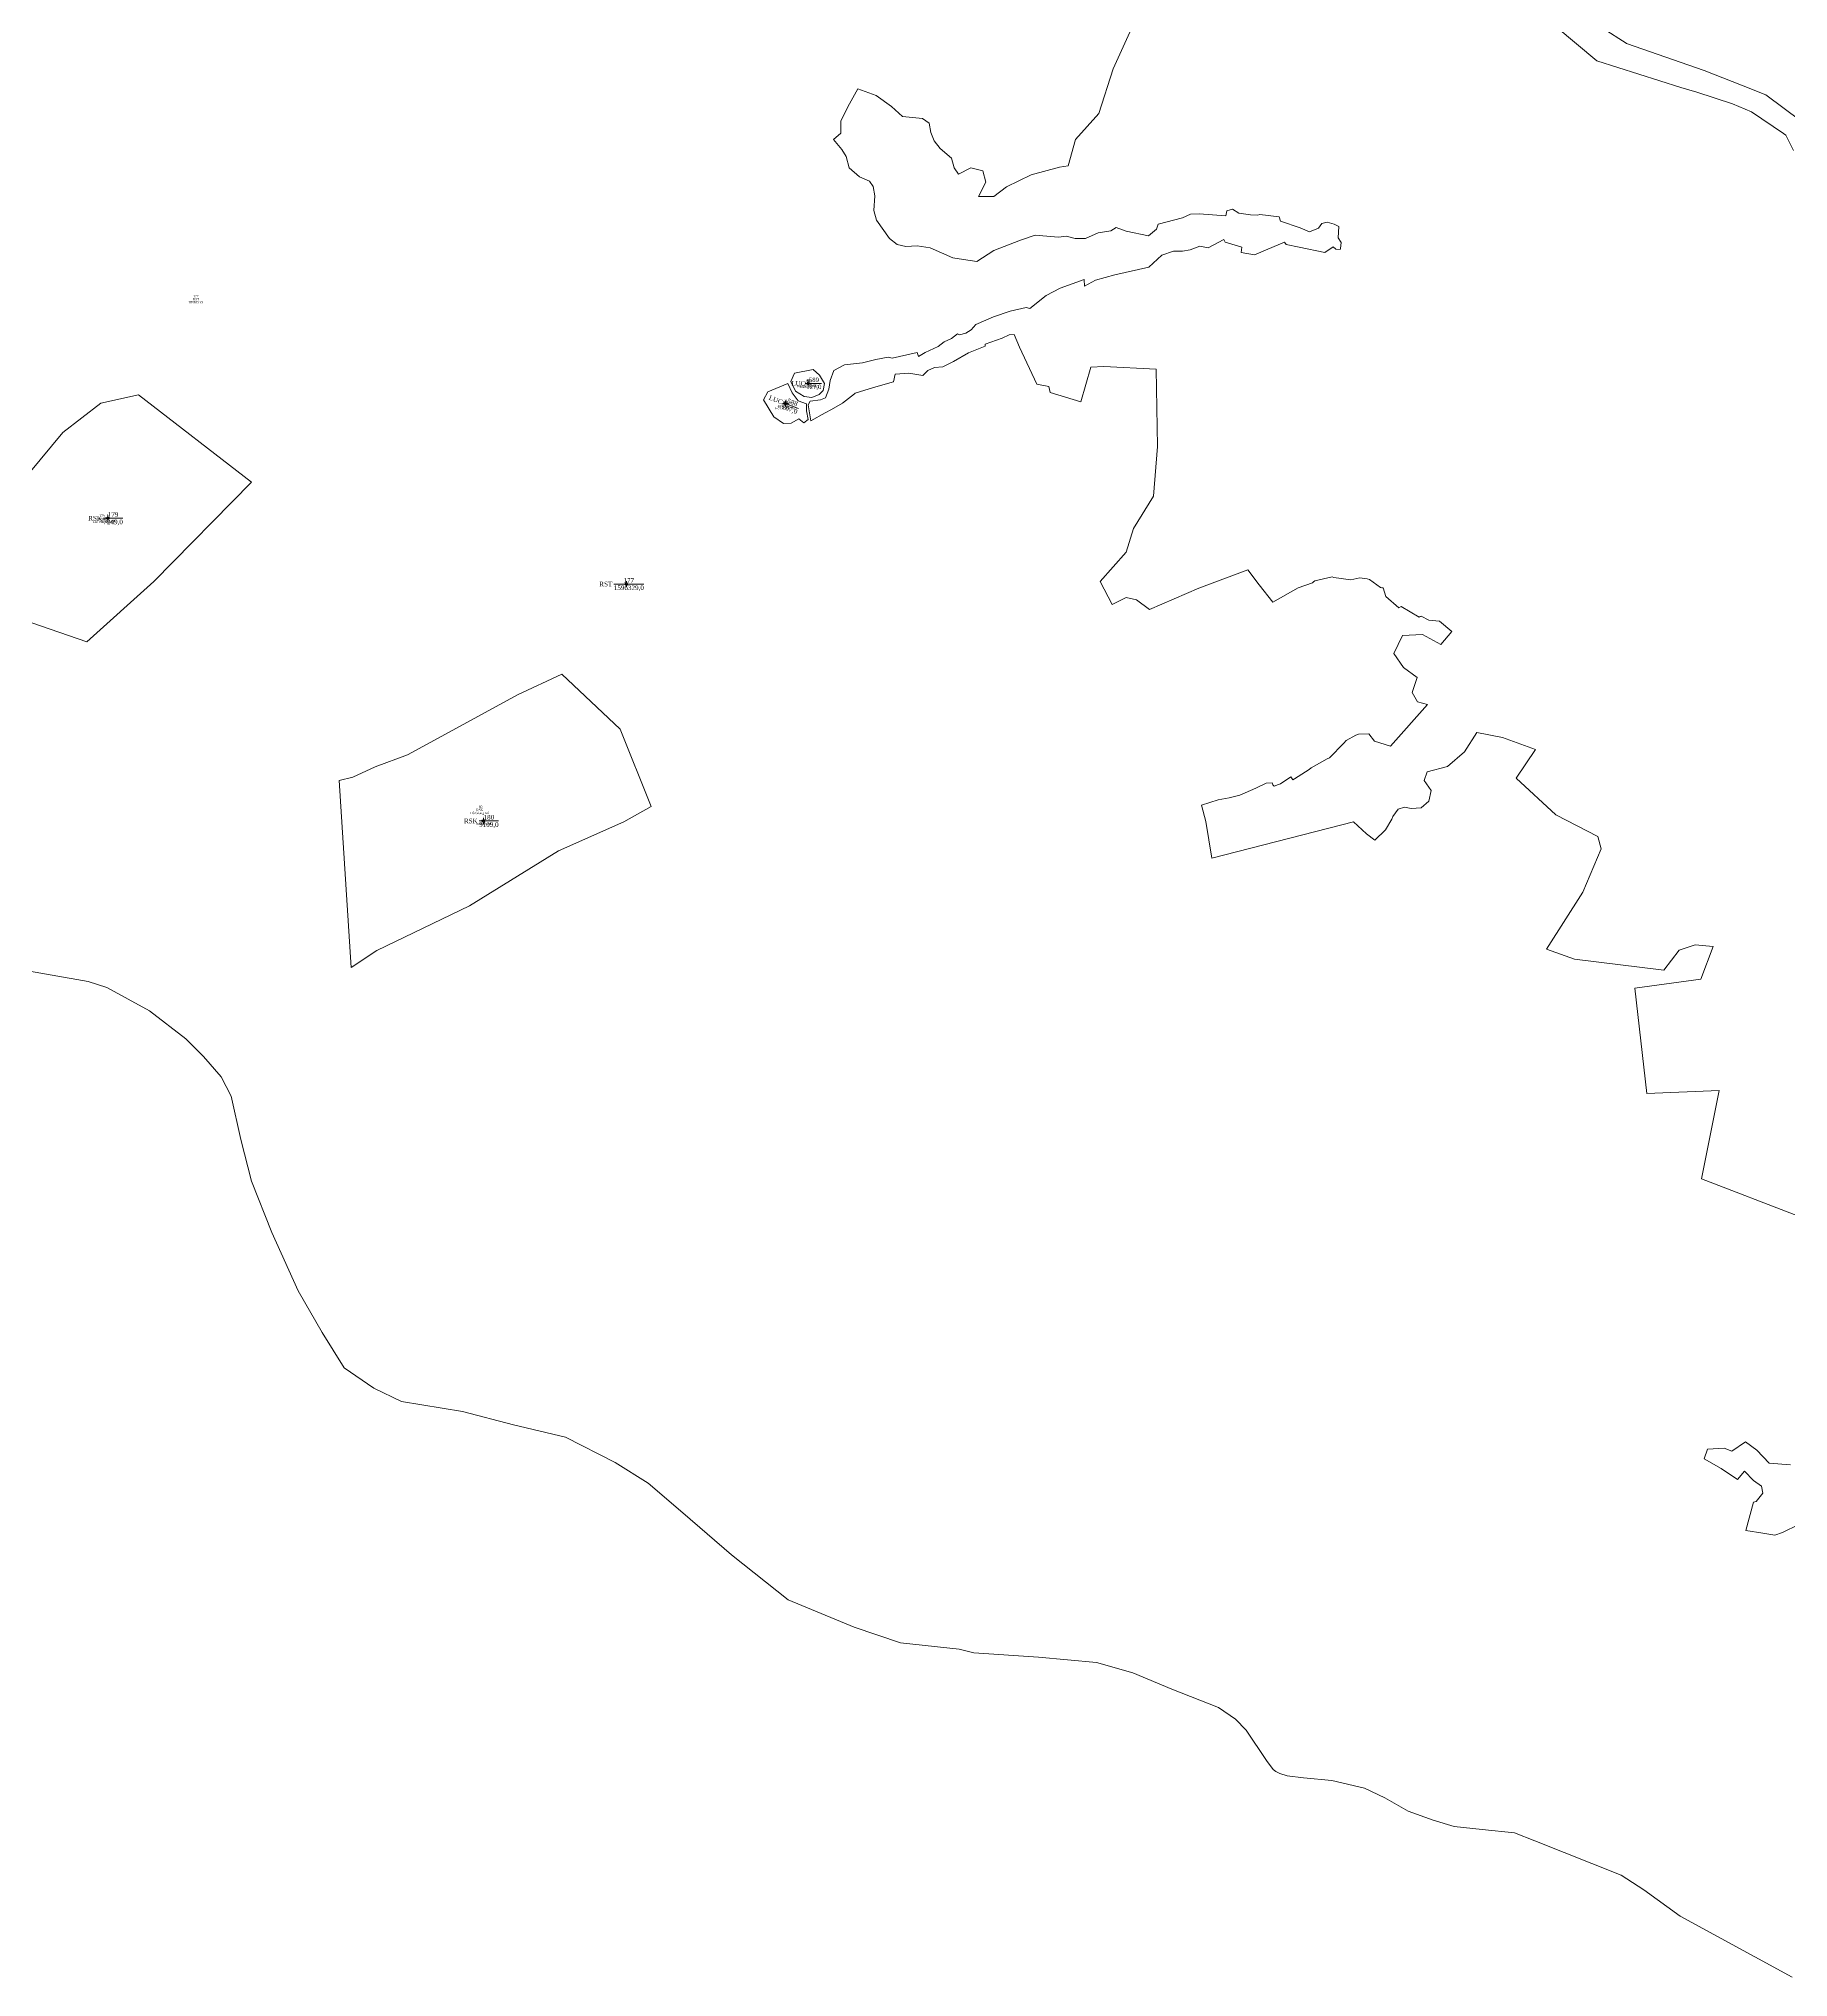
# Model space of a CAD drawing. Header units: metres. Extents: x 542180 to 550635, y 1840441 to 1846931.
# Drawn here: x 546615 to 547370, y 1840822 to 1841659 of the extents above; entities that cross this region are included whole.
import ezdxf
from ezdxf.enums import TextEntityAlignment as Align

# ---------------------------------------------------------------- set-up
doc = ezdxf.new("R2010")
doc.units = ezdxf.units.M
doc.header["$MEASUREMENT"] = 0
for name, color, linetype, lineweight in [('Level 10', 7, 'Continuous', 0), ('Level 11', 7, 'Continuous', 0), ('Level 13', 7, 'Continuous', 0), ('Level 15', 7, 'Continuous', 0), ('Level 19', 7, 'Continuous', 0), ('Level 2', 7, 'Continuous', 0), ('Level 4', 7, 'Continuous', 0)]:
    doc.layers.add(name, color=color, linetype=linetype, lineweight=lineweight)
doc.styles.add('Style-Times New Roman', font='times.ttf')

# ---------------------------------------------------------------- blocks, each defined once
blk = doc.blocks.new('CENTRD')
at = {"layer": 'Level 11', "linetype": 'Continuous', "lineweight": 0}
h = blk.add_hatch(color=1, dxfattribs=at)
edge = h.paths.add_edge_path()
edge.add_arc((0, 0), 1.5, 0, 360)
at = {"layer": 'Level 11', "color": 1, "linetype": 'Continuous', "lineweight": 0}
for p, q in [((-6.25, 0), (-12.5, 0)), ((0, 6.25), (-6.25, 0)), ((-6.25, 0), (0, -6.25)), ((0, 12.5), (0, 6.25)), ((6.25, 0), (0, 6.25)), ((0, -6.25), (6.25, 0)), ((12.5, 0), (6.25, 0)), ((0, -6.25), (0, -12.5))]:
    blk.add_line(p, q, dxfattribs=at)
blk = doc.blocks.new('N_THUA_15')
at = {"layer": 'Level 13', "color": 1, "linetype": 'Continuous', "lineweight": 0}
blk.add_line((-5.459834, 0), (7.610166, 0), dxfattribs=at)
at = {"layer": 'Level 13', "color": 5, "linetype": 'Continuous', "lineweight": 0, "style": 'Style-Times New Roman'}
blk.add_text('177', height=2, dxfattribs=at).set_placement((1.075166, 1.6), align=Align.MIDDLE_CENTER)
at = {"layer": 'Level 2', "color": 3, "linetype": 'Continuous', "lineweight": 0, "style": 'Style-Times New Roman'}
blk.add_text('RST', height=2, dxfattribs=at).set_placement((-6.059834, 0), align=Align.MIDDLE_RIGHT)
at = {"layer": 'Level 4', "color": 1, "linetype": 'Continuous', "lineweight": 0, "style": 'Style-Times New Roman'}
blk.add_text('1596329,0', height=2, dxfattribs=at).set_placement((1.075166, -1.6), align=Align.MIDDLE_CENTER)
blk = doc.blocks.new('N_THUA_16')
at = {"layer": 'Level 13', "color": 1, "linetype": 'Continuous', "lineweight": 0}
blk.add_line((-1.85351, 0), (6.55649, 0), dxfattribs=at)
at = {"layer": 'Level 13', "color": 5, "linetype": 'Continuous', "lineweight": 0, "style": 'Style-Times New Roman'}
blk.add_text('179', height=2, dxfattribs=at).set_placement((2.35149, 1.6), align=Align.MIDDLE_CENTER)
at = {"layer": 'Level 2', "color": 3, "linetype": 'Continuous', "lineweight": 0, "style": 'Style-Times New Roman'}
blk.add_text('RSK', height=2, dxfattribs=at).set_placement((-2.45351, 0), align=Align.MIDDLE_RIGHT)
at = {"layer": 'Level 4', "color": 1, "linetype": 'Continuous', "lineweight": 0, "style": 'Style-Times New Roman'}
blk.add_text('7249,0', height=2, dxfattribs=at).set_placement((2.35149, -1.6), align=Align.MIDDLE_CENTER)
blk = doc.blocks.new('N_THUA_17')
at = {"layer": 'Level 13', "color": 1, "linetype": 'Continuous', "lineweight": 0}
blk.add_line((-1.856488, 0), (6.553512, 0), dxfattribs=at)
at = {"layer": 'Level 13', "color": 5, "linetype": 'Continuous', "lineweight": 0, "style": 'Style-Times New Roman'}
blk.add_text('180', height=2, dxfattribs=at).set_placement((2.348512, 1.6), align=Align.MIDDLE_CENTER)
at = {"layer": 'Level 2', "color": 3, "linetype": 'Continuous', "lineweight": 0, "style": 'Style-Times New Roman'}
blk.add_text('RSK', height=2, dxfattribs=at).set_placement((-2.456488, 0), align=Align.MIDDLE_RIGHT)
at = {"layer": 'Level 4', "color": 1, "linetype": 'Continuous', "lineweight": 0, "style": 'Style-Times New Roman'}
blk.add_text('9109,0', height=2, dxfattribs=at).set_placement((2.348512, -1.6), align=Align.MIDDLE_CENTER)
blk = doc.blocks.new('N_THUA_255')
at = {"layer": 'Level 13', "color": 1, "linetype": 'Continuous', "lineweight": 0}
blk.add_line((-0.760267, 0.293064), (5.636906, -2.172886), dxfattribs=at)
at = {"layer": 'Level 13', "color": 5, "linetype": 'Continuous', "lineweight": 0, "style": 'Style-Times New Roman'}
blk.add_text('588', height=2, rotation=338.919603, dxfattribs=at).set_placement((3.013804, 0.553012), align=Align.MIDDLE_CENTER)
at = {"layer": 'Level 2', "color": 3, "linetype": 'Continuous', "lineweight": 0, "style": 'Style-Times New Roman'}
blk.add_text('LUC', height=2, rotation=338.919603, dxfattribs=at).set_placement((-1.320113, 0.50887), align=Align.MIDDLE_RIGHT)
at = {"layer": 'Level 4', "color": 1, "linetype": 'Continuous', "lineweight": 0, "style": 'Style-Times New Roman'}
blk.add_text('207,0', height=2, rotation=338.919603, dxfattribs=at).set_placement((1.862835, -2.432834), align=Align.MIDDLE_CENTER)
blk = doc.blocks.new('N_THUA_256')
at = {"layer": 'Level 13', "color": 1, "linetype": 'Continuous', "lineweight": 0}
blk.add_line((-0.769999, 0), (5.744001, 0), dxfattribs=at)
at = {"layer": 'Level 13', "color": 5, "linetype": 'Continuous', "lineweight": 0, "style": 'Style-Times New Roman'}
blk.add_text('589', height=1.9, dxfattribs=at).set_placement((2.487001, 1.52), align=Align.MIDDLE_CENTER)
at = {"layer": 'Level 2', "color": 3, "linetype": 'Continuous', "lineweight": 0, "style": 'Style-Times New Roman'}
blk.add_text('LUC', height=1.9, dxfattribs=at).set_placement((-1.339999, 0), align=Align.MIDDLE_RIGHT)
at = {"layer": 'Level 4', "color": 1, "linetype": 'Continuous', "lineweight": 0, "style": 'Style-Times New Roman'}
blk.add_text('127,0', height=1.9, dxfattribs=at).set_placement((2.487001, -1.52), align=Align.MIDDLE_CENTER)

msp = doc.modelspace()

# ---------------------------------------------------------------- linework, layer by layer
at = {"layer": 'Level 10', "color": 7, "lineweight": 0, "flags": 128}
for points in [[(547091.6, 1841674.66), (547078.62, 1841646.23), (547072.53, 1841626.92), (547062.37, 1841615.73), (547059.3, 1841604.3), (547055.48, 1841603.8), (547043.28, 1841600.5), (547032.64, 1841595.35), (547027.1, 1841591.17), (547020.61, 1841591.08), (547023.76, 1841597.26), (547022.35, 1841602.21), (547017.23, 1841603.55), (547011.91, 1841600.77), (547010, 1841603.45), (547008.9, 1841607.69), (547003.99, 1841611.9), (547001.43, 1841615.11), (546999.98, 1841618.72), (546999.24, 1841622.77), (546996.39, 1841624.83), (546987.7, 1841625.66), (546983.06, 1841629.93), (546976.4, 1841634.69), (546968.49, 1841637.54), (546966.26, 1841633.69), (546964.15, 1841629.8), (546961.16, 1841623.71), (546961.07, 1841618.53), (546957.96, 1841615.76), (546961.6, 1841611.42), (546963.5, 1841608.42), (546964.67, 1841603.5), (546969.22, 1841599.56), (546973.43, 1841597.72), (546975.09, 1841595.43), (546975.78, 1841591.42), (546975.39, 1841585.11), (546976.47, 1841580.86), (546982.14, 1841572.98), (546985.51, 1841570.42), (546989.25, 1841569.52), (546994.04, 1841569.86), (546999.66, 1841568.95), (547009.4, 1841564.68), (547014.05, 1841563.96), (547019.76, 1841563.01), (547027.1, 1841567.88), (547038.71, 1841572.33), (547044.98, 1841574.44), (547055.13, 1841573.53), (547058.36, 1841573.94), (547062.27, 1841572.97), (547066.66, 1841572.97), (547072.19, 1841575.5), (547077.62, 1841576.3), (547079.92, 1841577.79), (547084.23, 1841576.13), (547093.89, 1841574.17), (547097.32, 1841576.96), (547098.06, 1841579.25), (547108.58, 1841581.9), (547112.04, 1841583.56), (547115.83, 1841583.66), (547127.36, 1841582.75), (547127.69, 1841584.88), (547130.22, 1841585.62), (547132.85, 1841583.91), (547137.87, 1841583.26), (547140.95, 1841583.01), (547141.97, 1841583.41), (547150.28, 1841582.29), (547150.9, 1841580.45), (547159.42, 1841577.59), (547163.47, 1841575.89), (547167.31, 1841577.53), (547168.77, 1841579.45), (547171.06, 1841580.11), (547174.03, 1841579.25), (547176.06, 1841578.14), (547175.77, 1841573.31), (547177.11, 1841571.22), (547176.74, 1841568.68), (547176.7408, 1841568.6801), (547176.67, 1841568.25), (547174.75, 1841568.38), (547173.65, 1841569.34), (547170.03, 1841566.99), (547158.97, 1841569.27), (547153.33, 1841570.39), (547152.66, 1841571.39), (547148.09, 1841569.59), (547139.73, 1841565.98), (547133.86, 1841566.98), (547134.25, 1841569.22), (547126.98, 1841571.36), (547126.38, 1841572.53), (547119.6, 1841568.98), (547116.03, 1841569.66), (547111.88, 1841568.11), (547108.54, 1841567.46), (547104.72, 1841567.54), (547099.62, 1841565.81), (547094.13, 1841560.65), (547079.42, 1841557.38), (547071, 1841555.07), (547066.33, 1841552.36), (547066.1, 1841555.24), (547055.78, 1841551.59), (547049.8, 1841548.4), (547042.65, 1841542.85), (547041.06, 1841543.19), (547034.26, 1841541.7), (547027.03, 1841539.14), (547019.41, 1841535.84), (547017.37, 1841533.6), (547015.03, 1841532.18), (547012.35, 1841531.44), (547011.5, 1841531.9), (547008.93, 1841529.82), (547005.72, 1841528.33), (547003.17, 1841526.42), (546997.59, 1841523.72), (546994.58, 1841522.04), (546994.1, 1841523.81), (546983.35, 1841521.4), (546981.55, 1841521.77), (546976.27, 1841520.83), (546970.54, 1841519.37), (546962.77, 1841518.5), (546958.09, 1841516.08), (546956.5, 1841511.66), (546955.88, 1841507.95), (546954.54, 1841504.28), (546952.38, 1841503.4), (546947.93, 1841502.83), (546947.09, 1841501.26), (546947.43, 1841498.64), (546948.12, 1841494.24), (546954.39, 1841497.78), (546957.13, 1841499.21), (546961.89, 1841501.91), (546967.0216, 1841505.9643), (546967.32, 1841506.2), (546975.16, 1841508.69), (546983.87, 1841511.12), (546984.63, 1841514.4), (546990.49, 1841514.8), (546996.49, 1841513.82), (546998.73, 1841516.04), (547001.49, 1841517.31), (547005.16, 1841517.63), (547009.73, 1841519.95), (547016.3, 1841523.6), (547023.47, 1841526.45), (547023.36, 1841527.36), (547030.73, 1841529.94), (547033.76, 1841531.38), (547035.99, 1841531.55), (547038.2, 1841526.02), (547045.75, 1841510.05), (547050.86, 1841509.05), (547051.54, 1841506.49), (547064.68, 1841502.54), (547069.03, 1841517.41), (547074.59, 1841517.69), (547097.27, 1841516.53), (547097.75, 1841483.25), (547096.12, 1841461.7), (547087.39, 1841447.84), (547084.27, 1841437.57), (547073, 1841424.97), (547078.22, 1841415.05), (547084.27, 1841418), (547088.75, 1841417.05), (547094.34, 1841412.87), (547115.65, 1841422), (547136.83, 1841429.91), (547141.71, 1841423.54), (547147.54, 1841415.99), (547158.57, 1841422.21), (547164.71, 1841424.33), (547165.18, 1841424.76), (547165.65, 1841425.19), (547173.12, 1841426.95), (547173.87, 1841426.6), (547181.22, 1841425.69), (547185.11, 1841426.47), (547188.26, 1841426.14), (547189.26, 1841425.77), (547193.98, 1841422.28), (547194.56, 1841422.26), (547195.15, 1841422.25), (547196.37, 1841418.5), (547201.97, 1841413.59), (547202.95, 1841414.11), (547210.79, 1841409.59), (547211.21, 1841409.81), (547211.63, 1841410.03), (547214.93, 1841408.25), (547219.56, 1841407.88), (547224.79, 1841403.33), (547220.03, 1841397.72), (547212.23, 1841402.02), (547203.6, 1841401.6), (547199.81, 1841393.88), (547204, 1841387.81), (547209.81, 1841383.46), (547207.69, 1841376.98), (547210.04, 1841373.02), (547214.35, 1841371.85), (547198.4, 1841353.87), (547191.49, 1841355.98), (547189.04, 1841359.11), (547184.61, 1841359.05), (547183.4, 1841358.56), (547179.22, 1841356.23), (547178.21, 1841355.11), (547172.02, 1841348.76), (547171.04, 1841348.45), (547164.16, 1841344.45), (547163.28, 1841343.71), (547156.9, 1841339.8), (547156.19, 1841339.32), (547155.41, 1841340.59), (547150.92, 1841337.56), (547150.07, 1841337.3), (547148.18, 1841336.64), (547147.63, 1841337.19), (547147.28, 1841338.08), (547144.74, 1841337.87), (547140.21, 1841335.69), (547133.33, 1841332.7), (547128.7, 1841331.57), (547123.96, 1841330.75), (547116.72, 1841328.4), (547118.62, 1841321.28), (547121.32, 1841305.56), (547182.46, 1841321.2), (547188.07, 1841316.04), (547191.57, 1841313.28), (547196.19, 1841317.76), (547198.89, 1841322.37), (547199.4, 1841323.5), (547201.74, 1841326.69), (547204.44, 1841327.54), (547207.26, 1841326.98), (547211.64, 1841327.18), (547214.9, 1841330.07), (547215.93, 1841334.77), (547212.96, 1841338.97), (547214.16, 1841342.82), (547223.02, 1841345.12), (547230.34, 1841351.35), (547235.69, 1841359.76), (547246.67, 1841357.61), (547260.96, 1841352.44), (547252.57, 1841340.07), (547269.65, 1841324.26), (547287.88, 1841314.85), (547289.32, 1841309.51), (547281.41, 1841290.76), (547265.76, 1841266.16), (547277.76, 1841261.9), (547316.33, 1841257.12), (547322.94, 1841265.72), (547329.86, 1841268.1), (547337.61, 1841267.42), (547332.34, 1841253.33), (547303.88, 1841249.4), (547308.94, 1841203.92), (547340.27, 1841205.2), (547332.52, 1841167.02), (547374.43, 1841150.98)], [(547269.84, 1841664.35), (547287.45, 1841649.71), (547323.74, 1841638.12), (547330.64, 1841636.11), (547346.04, 1841631.11), (547354.13, 1841627.7), (547368.0126, 1841618.3236), (547369.01, 1841617.65), (547369.3074, 1841617.056), (547372.36, 1841610.96)], [(547290.15, 1841663.64), (547300.1195, 1841657.2786), (547300.18, 1841657.24), (547333.81, 1841645.48), (547349.8765, 1841639.1757), (547360.34, 1841635.07), (547375.67, 1841623.64)], [(546947, 1841494.84), (546945.2, 1841493.48), (546943.01, 1841495.12), (546939.66, 1841493.29), (546936.39, 1841493.08), (546932.14, 1841496.05), (546927.77, 1841503.36), (546929.61, 1841506.84), (546938.28, 1841510.43), (546940.12, 1841506.38), (546942.7, 1841502.94), (546946.28, 1841501.56), (546946.29, 1841498.64), (546947, 1841494.84)], [(546954.14, 1841510.36), (546953.48, 1841507.4), (546951.77, 1841505.71), (546948.56, 1841504.43), (546945.26, 1841504.78), (546941.52, 1841507.1), (546939.59, 1841511.26), (546941.09, 1841514.91), (546949.16, 1841516.51), (546951.85, 1841514.06), (546954.14, 1841510.36)], [(546706.82, 1841467.81), (546657.98, 1841505.58), (546641.69, 1841501.88), (546625.41, 1841489.29), (546610.61, 1841471.52), (546598.77, 1841454.48), (546593.59, 1841441.9), (546586.93, 1841425.61), (546583.97, 1841416.72), (546635.77, 1841398.95), (546664.64, 1841424.87), (546706.82, 1841467.81)], [(546879.25, 1841327.86), (546865.93, 1841361.18), (546840.77, 1841384.88), (546821.53, 1841375.99), (546790.44, 1841358.96), (546774.16, 1841350.08), (546760.1, 1841344.89), (546750.48, 1841340.45), (546744.56, 1841338.97), (546749.74, 1841258.26), (546760.84, 1841265.66), (546800.81, 1841284.91), (546839.29, 1841308.61), (546867.41, 1841321.2), (546879.25, 1841327.86)], [(547371.78, 1840822.42), (547323.4, 1840848.83), (547307.66, 1840860.19), (547297.9, 1840866.44), (547260.59, 1840881.24), (547251.84, 1840884.75), (547237.96, 1840886.21), (547225.87, 1840887.55), (547216.72, 1840890.17), (547205.92, 1840894.14), (547195.94, 1840899.82), (547187.17, 1840904.08), (547173.08, 1840907.3), (547160.77, 1840908.48), (547153.76, 1840909.32), (547150.58, 1840910.41), (547148.82, 1840911.23), (547147.79, 1840912.06), (547144.83, 1840915.99), (547136.11, 1840929.1), (547131.42, 1840933.76), (547124.18, 1840938.9), (547103.93, 1840946.84), (547087.21, 1840953.85), (547071.52, 1840958.28), (547046.45, 1840960.63), (547018.57, 1840962.4), (547012.2, 1840964), (546986.84, 1840966.82), (546966.84, 1840973.49), (546938.45, 1840985.33), (546913.93, 1841004.71), (546892.93, 1841022.9), (546878.02, 1841035.75), (546863.72, 1841044.58), (546842.34, 1841055.49), (546819.91, 1841060.9), (546797.86, 1841066.66), (546771.48, 1841070.9), (546759.54, 1841076.66), (546746.82, 1841085.43), (546737.34, 1841100.8), (546726.95, 1841118.75), (546715.59, 1841143.86), (546706.72, 1841166.07), (546702.14, 1841183.99), (546698, 1841202.74), (546693.61, 1841211.1), (546686.06, 1841219.87), (546678.46, 1841227.47), (546662.77, 1841239.66), (546644.38, 1841249.61), (546636.31, 1841252.29), (546605.25, 1841257.67)], [(547370.96, 1841043.63), (547361.81, 1841044.34), (547356.51, 1841050.01), (547351.57, 1841053.5), (547345.74, 1841049.47), (547342.35, 1841050.85), (547335.15, 1841050.35), (547333.67, 1841046.15), (547341.02, 1841042.04), (547348.17, 1841037.28), (547351.14, 1841040.89), (547355.04, 1841036.86), (547358.43, 1841034.34), (547359.02, 1841031.43), (547356.13, 1841027.83), (547354.97, 1841027.54), (547351.68, 1841015.23), (547359.06, 1841014.17), (547364.26, 1841013.19), (547367.58, 1841014.39), (547374.62, 1841017.87)]]:
    msp.add_lwpolyline(points, dxfattribs=at)

# ---------------------------------------------------------------- block references
at = {"layer": 'Level 11', "color": 1, "linetype": 'Continuous', "lineweight": 0, "xscale": 0.1, "yscale": 0.1, "zscale": 0.1}
for p in [(546947.01, 1841510.47), (546937.25, 1841501.76), (546644.7, 1841452.26), (546868.55, 1841423.84), (546806.87, 1841321.57)]:
    msp.add_blockref('CENTRD', p, dxfattribs=at)
at = {"layer": 'Level 2', "color": 3, "linetype": 'Continuous', "lineweight": 0}
for name, p in [('N_THUA_256', (546947.01, 1841510.47)), ('N_THUA_255', (546937.25, 1841501.76)), ('N_THUA_16', (546644.7, 1841452.26)), ('N_THUA_15', (546868.55, 1841423.84)), ('N_THUA_17', (546806.87, 1841321.57))]:
    msp.add_blockref(name, p, dxfattribs=at)

# ---------------------------------------------------------------- texts
at = {"layer": 'Level 15', "color": 1, "linetype": 'Continuous', "lineweight": 0, "char_height": 1, "attachment_point": 5, "line_spacing_factor": 0.790495, "style": 'Style-Times New Roman'}
for s, insert in [('177\\PRST\\PUBND xã', (546682.752278, 1841546.794327)), ('589\\PLUC\\PHồ Lư (Pả Vư)', (546946.949287, 1841510.421605)), ('588\\PLUC\\PHồ Lư (Pả Vư)', (546937.342453, 1841500.911413)), ('179\\PRSK\\PHồ Văn Thu', (546642.300872, 1841452.033805)), ('180\\PRSK\\PHồ Giang Kô', (546805.276651, 1841326.151562))]:
    msp.add_mtext(s, dxfattribs=dict(at, insert=insert))
at = {"layer": 'Level 19', "color": 2, "linetype": 'Continuous', "lineweight": 0, "char_height": 1, "attachment_point": 5, "line_spacing_factor": 0.790495, "style": 'Style-Times New Roman'}
for s, insert in [('13\\P589\\PBĐ636074', (546947.01, 1841510.47)), ('13\\P588\\PBĐ636074', (546937.25, 1841501.76)), ('1\\P179\\PAO842499', (546644.7, 1841452.26)), ('1\\P180\\PAO842498', (546806.87, 1841321.57))]:
    msp.add_mtext(s, dxfattribs=dict(at, insert=insert))

doc.saveas('drawing.dxf')
